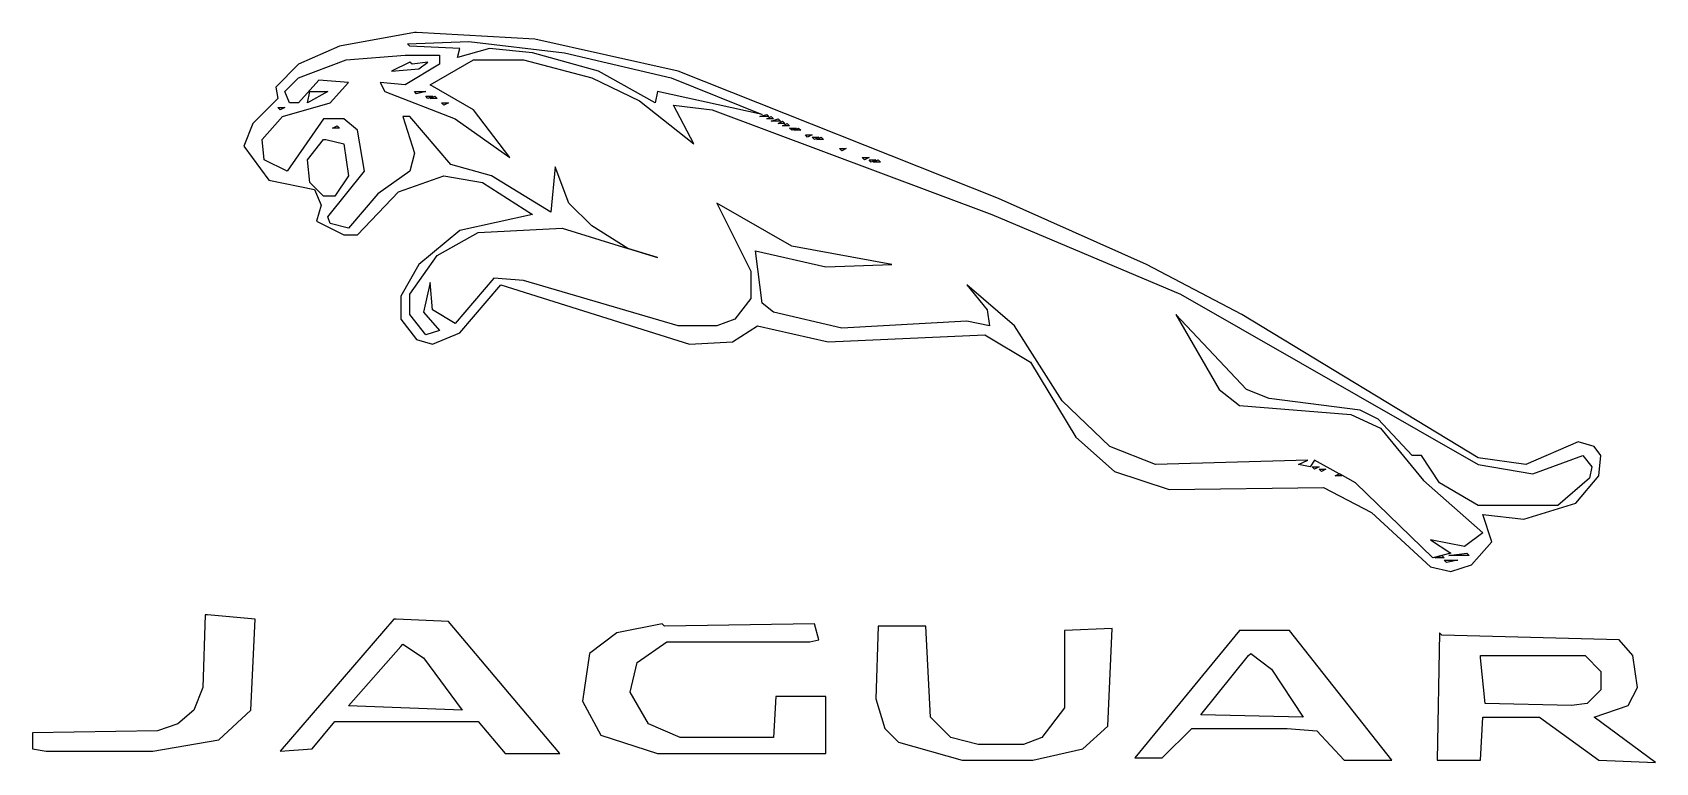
# Model space of a CAD drawing. Header units: metres. Extents: x 41 to 168, y 25 to 82.
import ezdxf

# ---------------------------------------------------------------- set-up
doc = ezdxf.new("R2010")
doc.units = ezdxf.units.M

msp = doc.modelspace()

# ---------------------------------------------------------------- linework, layer by layer
for p, q in [((71.0105, 81.7707), (65.1373, 80.7028)), ((71.1884, 81.7707), (71.0105, 81.7707)), ((80.4432, 81.2368), (71.1884, 81.7707)), ((65.1373, 80.7028), (61.9337, 79.279)), ((70.4765, 80.8808), (75.2819, 81.0588)), ((70.6545, 80.7028), (70.4765, 80.8808)), ((74.57, 80.5249), (70.6545, 80.7028)), ((76.8837, 80.5249), (74.392, 79.8129)), ((74.392, 79.8129), (74.57, 80.5249)), ((75.2819, 81.0588), (82.7569, 80.1689)), ((80.2652, 80.1689), (76.8837, 80.5249)), ((85.4265, 78.7451), (80.2652, 80.1689)), ((91.6557, 78.7451), (80.4432, 81.2368)), ((82.7569, 80.1689), (91.1218, 78.2112)), ((61.9337, 79.279), (60.1539, 77.4993)), ((61.9337, 78.2112), (65.6712, 79.635)), ((65.6712, 79.635), (70.2986, 79.9909)), ((70.6545, 79.4573), (69.2307, 78.7454)), ((69.2307, 78.7454), (71.3664, 78.9234)), ((70.2986, 79.9909), (72.9682, 79.9909)), ((72.9682, 79.279), (70.2986, 77.6772)), ((70.8325, 79.2793), (70.6545, 79.4573)), ((72.0783, 79.4573), (70.8325, 79.2793)), ((71.3664, 78.9234), (72.0783, 79.4573)), ((72.2563, 77.6772), (75.6379, 79.635)), ((72.9682, 79.9909), (72.9682, 79.279)), ((75.6379, 79.635), (79.5533, 79.635)), ((79.5533, 79.635), (84.8926, 78.2112)), ((60.8658, 77.1433), (61.9337, 78.2112)), ((63.5355, 78.0332), (61.9337, 76.2534)), ((65.8492, 77.8552), (63.5355, 78.0332)), ((64.4254, 76.2534), (65.8492, 77.8552)), ((70.2986, 77.6772), (68.3408, 77.8552)), ((68.3408, 77.8552), (68.6968, 77.1433)), ((75.6379, 75.7195), (72.2563, 77.6772)), ((84.8926, 78.2112), (88.6301, 76.4314)), ((89.876, 76.2534), (85.4265, 78.7451)), ((91.1218, 78.2112), (98.2408, 75.3635)), ((116.75, 68.7784), (91.6557, 78.7451)), ((60.3319, 76.6094), (58.3742, 74.6516)), ((60.1539, 77.4993), (60.3319, 76.6094)), ((60.6879, 75.1856), (64.4254, 76.2534)), ((61.2218, 76.2534), (60.8658, 77.1433)), ((61.9337, 76.2534), (61.2218, 76.2534)), ((64.2474, 77.1433), (62.6456, 76.2534)), ((62.6456, 76.2534), (62.8236, 77.1433)), ((62.8236, 77.1433), (64.2474, 77.1433)), ((68.6968, 77.1433), (74.2141, 75.0076)), ((71.0105, 77.1433), (71.9004, 77.1433)), ((71.1884, 76.9653), (71.0105, 77.1433)), ((71.9004, 77.1433), (71.1884, 76.9653)), ((71.9004, 76.7874), (72.4343, 76.7874)), ((72.0783, 76.6094), (71.9004, 76.7874)), ((72.4343, 76.7874), (72.0783, 76.6094)), ((72.2563, 76.6094), (72.6123, 76.7874)), ((72.7902, 76.6094), (72.2563, 76.6094)), ((72.6123, 76.7874), (72.7902, 76.6094)), ((73.1462, 76.2534), (73.6801, 76.2534)), ((73.3242, 76.0755), (73.1462, 76.2534)), ((73.6801, 76.2534), (73.3242, 76.0755)), ((88.6301, 76.4314), (92.9016, 73.0499)), ((90.0539, 77.1433), (89.876, 76.2534)), ((98.2408, 75.3635), (90.0539, 77.1433)), ((59.0861, 73.4058), (60.6879, 75.1856)), ((60.3319, 75.8975), (60.8658, 75.8975)), ((60.5099, 75.7195), (60.3319, 75.8975)), ((60.8658, 75.8975), (60.5099, 75.7195)), ((63.8914, 75.0076), (61.0438, 70.9141)), ((65.4932, 75.0076), (63.8914, 75.0076)), ((66.5611, 74.1177), (65.4932, 75.0076)), ((70.6545, 75.1856), (70.1206, 75.1856)), ((70.1206, 75.1856), (71.0105, 72.338)), ((73.8581, 71.4481), (70.6545, 75.1856)), ((74.2141, 75.0076), (78.4855, 71.982)), ((78.4855, 71.982), (75.6379, 75.7195)), ((92.9016, 73.0499), (91.2998, 76.0755)), ((91.2998, 76.0755), (94.3254, 75.7195)), ((94.3254, 75.7195), (116.216, 67.5326)), ((98.0629, 75.1856), (98.5968, 75.3635)), ((98.7748, 75.1856), (98.0629, 75.1856)), ((98.5968, 75.3635), (98.7748, 75.1856)), ((98.5968, 75.0076), (98.9527, 75.1856)), ((99.1307, 75.0076), (98.5968, 75.0076)), ((98.9527, 75.1856), (99.1307, 75.0076)), ((98.9527, 74.8296), (99.4867, 75.0076)), ((99.4867, 75.0076), (99.6647, 74.8296)), ((58.3742, 74.6516), (57.6623, 72.8719)), ((64.6033, 74.2957), (64.9593, 74.4737)), ((65.1373, 74.2957), (64.6033, 74.2957)), ((64.9593, 74.4737), (65.1373, 74.2957)), ((67.095, 70.9141), (66.5611, 74.1177)), ((99.6647, 74.8296), (98.9527, 74.8296)), ((99.4867, 74.6516), (99.8426, 74.8296)), ((100.021, 74.6516), (99.4867, 74.6516)), ((99.8426, 74.8296), (100.021, 74.6516)), ((99.8426, 74.4737), (100.199, 74.6516)), ((100.377, 74.4737), (99.8426, 74.4737)), ((100.199, 74.6516), (100.377, 74.4737)), ((100.377, 74.2957), (100.91, 74.2957)), ((100.555, 74.1177), (100.377, 74.2957)), ((100.91, 74.2957), (100.555, 74.1177)), ((100.733, 74.1177), (101.088, 74.2957)), ((101.266, 74.1177), (100.733, 74.1177)), ((101.088, 74.2957), (101.266, 74.1177)), ((101.622, 73.7618), (102.156, 73.7618)), ((101.8, 73.5838), (101.622, 73.7618)), ((102.156, 73.7618), (101.8, 73.5838)), ((57.6623, 72.8719), (59.62, 70.2022)), ((59.264, 71.804), (59.0861, 73.4058)), ((62.6456, 71.804), (63.8914, 73.4058)), ((63.8914, 73.4058), (64.0694, 73.4058)), ((64.0694, 73.4058), (65.4932, 73.0499)), ((65.4932, 73.0499), (65.8492, 70.5582)), ((102.156, 73.5838), (102.69, 73.5838)), ((102.334, 73.4058), (102.156, 73.5838)), ((102.69, 73.5838), (102.334, 73.4058)), ((102.512, 73.4058), (102.868, 73.5838)), ((103.046, 73.4058), (102.512, 73.4058)), ((102.868, 73.5838), (103.046, 73.4058)), ((104.292, 72.6939), (104.826, 72.6939)), ((104.47, 72.5159), (104.292, 72.6939)), ((104.826, 72.6939), (104.47, 72.5159)), ((61.0438, 70.9141), (59.264, 71.804)), ((62.8236, 70.0243), (62.6456, 71.804)), ((71.0105, 72.338), (70.6545, 70.9141)), ((77.0617, 70.5582), (73.8581, 71.4481)), ((82.045, 71.2701), (81.6891, 67.7106)), ((83.1129, 68.4225), (82.045, 71.2701)), ((106.072, 71.982), (106.606, 71.982)), ((106.25, 71.804), (106.072, 71.982)), ((106.606, 71.982), (106.25, 71.804)), ((106.606, 71.804), (107.14, 71.804)), ((106.784, 71.626), (106.606, 71.804)), ((107.14, 71.804), (106.784, 71.626)), ((106.962, 71.626), (107.318, 71.804)), ((107.496, 71.626), (106.962, 71.626)), ((107.318, 71.804), (107.496, 71.626)), ((59.62, 70.2022), (63.1795, 69.4903)), ((63.8914, 68.9564), (62.8236, 70.0243)), ((64.2474, 67.3546), (67.095, 70.9141)), ((65.8492, 70.5582), (64.7813, 68.9564)), ((70.6545, 70.9141), (68.1629, 69.1344)), ((69.7646, 69.3124), (73.3242, 70.5582)), ((73.3242, 70.5582), (76.3498, 70.0243)), ((76.3498, 70.0243), (80.2652, 67.5326)), ((81.6891, 67.7106), (77.0617, 70.5582)), ((63.1795, 69.4903), (63.7135, 68.2445)), ((64.7813, 68.9564), (63.8914, 68.9564)), ((68.1629, 69.1344), (65.8492, 66.4647)), ((66.5611, 65.9308), (69.7646, 69.3124)), ((128.319, 63.6171), (116.75, 68.7784)), ((63.7135, 68.2445), (63.3575, 66.9987)), ((64.4254, 66.8207), (64.2474, 67.3546)), ((80.2652, 67.5326), (74.57, 66.2868)), ((84.8926, 66.6427), (83.1129, 68.4225)), ((100.555, 65.0409), (94.6813, 68.4225)), ((94.6813, 68.4225), (97.351, 63.0832)), ((116.216, 67.5326), (130.988, 61.3034)), ((63.3575, 66.9987), (65.4932, 65.9308)), ((65.8492, 66.4647), (64.4254, 66.8207)), ((74.57, 66.2868), (71.3664, 63.6171)), ((72.7902, 64.329), (75.9938, 66.1088)), ((75.9938, 66.1088), (82.5789, 66.4647)), ((82.5789, 66.4647), (87.7268, 64.8713)), ((87.7268, 64.8713), (84.8926, 66.6427)), ((65.4932, 65.9308), (66.5611, 65.9308)), ((87.7268, 64.8717), (87.7402, 64.8633)), ((90.0539, 64.1514), (87.7268, 64.8717)), ((87.7402, 64.8633), (90.0539, 64.1514)), ((108.385, 63.6171), (100.555, 65.0409)), ((71.3664, 63.6171), (69.9426, 61.1254)), ((70.6545, 61.3034), (72.7902, 64.329)), ((98.2408, 60.5915), (97.7069, 64.685)), ((97.7069, 64.685), (103.224, 63.4391)), ((103.224, 63.4391), (108.385, 63.6171)), ((135.794, 59.7016), (128.319, 63.6171)), ((77.2396, 62.5493), (74.2141, 58.9897)), ((79.5533, 62.3713), (77.2396, 62.5493)), ((91.6557, 58.8118), (79.5533, 62.3713)), ((97.351, 63.0832), (97.351, 60.9475)), ((69.9426, 61.1254), (69.9426, 59.3457)), ((70.6545, 59.7016), (70.6545, 61.3034)), ((72.2563, 62.1933), (71.7224, 59.8796)), ((72.4343, 60.0576), (72.2563, 62.1933)), ((74.57, 58.2778), (77.7736, 62.0153)), ((77.7736, 62.0153), (92.5456, 57.3879)), ((117.996, 58.8118), (114.259, 62.0153)), ((114.259, 62.0153), (115.86, 60.0576)), ((130.988, 61.3034), (154.303, 47.9552)), ((71.7224, 59.8796), (72.9682, 58.4558)), ((74.2141, 58.9897), (72.4343, 60.0576)), ((97.351, 60.9475), (96.1051, 59.3457)), ((99.1307, 59.8796), (98.2408, 60.5915)), ((104.47, 58.6338), (99.1307, 59.8796)), ((115.86, 60.0576), (116.038, 58.8118)), ((69.9426, 59.3457), (71.1884, 57.7439)), ((71.9004, 58.0999), (70.6545, 59.7016)), ((72.9682, 58.4558), (71.9004, 58.0999)), ((94.6813, 58.8118), (91.6557, 58.8118)), ((96.1051, 59.3457), (94.6813, 58.8118)), ((95.9271, 57.5659), (97.8849, 58.8118)), ((97.8849, 58.8118), (103.402, 57.5659)), ((114.259, 59.1677), (104.47, 58.6338)), ((116.038, 58.8118), (114.259, 59.1677)), ((121.734, 52.9385), (117.996, 58.8118)), ((136.15, 53.8284), (130.633, 59.7016)), ((130.633, 59.7016), (134.014, 53.8284)), ((154.303, 48.4891), (135.794, 59.7016)), ((71.1884, 57.7439), (72.4343, 57.3879)), ((72.4343, 57.3879), (74.57, 58.2778)), ((92.5456, 57.3879), (95.9271, 57.5659)), ((103.402, 57.5659), (115.683, 58.0999)), ((115.683, 58.0999), (119.242, 55.9641)), ((119.242, 55.9641), (122.802, 50.0909)), ((134.014, 53.8284), (135.616, 52.5826)), ((137.93, 53.1165), (136.15, 53.8284)), ((125.471, 49.379), (121.734, 52.9385)), ((135.616, 52.5826), (144.337, 51.8707)), ((145.049, 52.2266), (137.93, 53.1165)), ((146.472, 51.5147), (145.049, 52.2266)), ((144.337, 51.8707), (146.65, 50.8028)), ((149.142, 48.6671), (146.472, 51.5147)), ((122.802, 50.0909), (125.827, 47.4213)), ((146.65, 50.8028), (150.032, 46.7094)), ((162.134, 49.735), (158.041, 47.9552)), ((163.38, 49.379), (162.134, 49.735)), ((129.031, 47.9552), (125.471, 49.379)), ((140.955, 48.3112), (129.031, 47.9552)), ((140.243, 47.9552), (140.955, 48.3112)), ((141.489, 48.3112), (141.133, 47.7772)), ((143.428, 47.2339), (141.489, 48.3112)), ((149.854, 48.6671), (149.142, 48.6671)), ((151.278, 46.5314), (149.854, 48.6671)), ((158.041, 47.9552), (154.303, 48.4891)), ((158.575, 47.2433), (162.49, 48.6671)), ((162.49, 48.6671), (163.202, 47.7772)), ((163.914, 48.6671), (163.38, 49.379)), ((163.736, 47.0653), (163.914, 48.6671)), ((125.827, 47.4213), (130.099, 45.9975)), ((141.133, 47.7772), (140.243, 47.9552)), ((141.311, 47.7772), (141.845, 47.7772)), ((141.489, 47.5993), (141.311, 47.7772)), ((141.845, 47.7772), (141.489, 47.5993)), ((141.845, 47.5993), (142.379, 47.5993)), ((142.023, 47.4213), (141.845, 47.5993)), ((142.379, 47.5993), (142.023, 47.4213)), ((143.091, 47.0653), (143.428, 47.2339)), ((143.625, 47.0653), (143.091, 47.0653)), ((143.447, 47.245), (143.428, 47.2357)), ((143.428, 47.2357), (143.491, 47.2005)), ((143.491, 47.2005), (143.447, 47.245)), ((144.693, 46.5314), (143.491, 47.1988)), ((143.491, 47.1988), (143.625, 47.0653)), ((154.303, 47.9552), (158.575, 47.2433)), ((161.956, 44.9296), (163.736, 47.0653)), ((163.202, 47.7772), (163.024, 46.8873)), ((130.099, 45.9975), (142.201, 46.1754)), ((142.201, 46.1754), (145.938, 44.2177)), ((150.744, 40.6582), (144.693, 46.5314)), ((150.032, 46.7094), (154.659, 42.6159)), ((154.303, 44.7516), (151.278, 46.5314)), ((163.024, 46.8873), (160.533, 44.7516)), ((160.533, 44.7516), (154.303, 44.7516)), ((157.863, 43.6838), (161.956, 44.9296)), ((145.938, 44.2177), (150.566, 39.9463)), ((155.371, 41.904), (154.659, 44.0397)), ((154.659, 44.0397), (157.863, 43.6838)), ((153.236, 41.5481), (150.566, 42.082)), ((150.566, 42.082), (152.168, 41.0141)), ((154.659, 42.6159), (153.236, 41.5481)), ((152.168, 41.0141), (150.744, 40.6582)), ((150.922, 40.6582), (151.456, 40.8362)), ((151.456, 40.8362), (151.634, 40.6582)), ((151.99, 40.8362), (153.413, 41.0141)), ((153.591, 40.8362), (151.99, 40.8362)), ((153.413, 41.0141), (153.591, 40.8362)), ((153.769, 40.1243), (155.371, 41.904)), ((150.566, 39.9463), (152.168, 39.5903)), ((151.634, 40.6582), (150.922, 40.6582)), ((151.634, 40.4802), (152.702, 40.4802)), ((151.812, 40.3022), (151.634, 40.4802)), ((152.702, 40.4802), (151.812, 40.3022)), ((152.168, 39.5903), (153.769, 40.1243)), ((54.6367, 36.2118), (54.4587, 30.5166)), ((54.8146, 36.2118), (54.6367, 36.2118)), ((58.5521, 35.8559), (54.8146, 36.2118)), ((58.1962, 28.7368), (58.5521, 35.8559)), ((69.4087, 35.8548), (60.5099, 25.5322)), ((69.5867, 35.8548), (69.4087, 35.8548)), ((73.6801, 35.6768), (69.5867, 35.8548)), ((82.401, 25.3542), (73.6801, 35.6768)), ((86.8504, 34.7862), (84.7146, 33.1844)), ((90.4099, 35.4981), (86.8504, 34.7862)), ((90.5879, 35.3202), (90.4099, 35.4981)), ((102.334, 35.4981), (90.5879, 35.3202)), ((102.69, 34.2523), (102.334, 35.4981)), ((107.318, 35.321), (107.14, 29.6257)), ((111.055, 35.321), (107.318, 35.321)), ((111.411, 28.2019), (111.055, 35.321)), ((125.649, 35.143), (121.912, 34.965)), ((121.912, 34.965), (121.912, 28.9138)), ((125.293, 27.49), (125.649, 35.143)), ((135.616, 34.9643), (127.429, 24.9977)), ((139.531, 34.9643), (135.616, 34.9643)), ((147.54, 24.8197), (139.531, 34.9643)), ((151.278, 34.7878), (151.1, 24.8211)), ((151.456, 34.6098), (151.278, 34.7878)), ((165.338, 34.2539), (151.456, 34.6098)), ((65.8492, 29.0917), (69.9426, 33.7191)), ((69.9426, 33.7191), (70.1206, 33.897)), ((70.1206, 33.897), (71.7224, 32.8292)), ((84.7146, 33.1844), (84.1807, 29.4469)), ((88.4521, 32.4725), (90.7658, 34.0743)), ((90.7658, 34.0743), (101.978, 34.0743)), ((101.978, 34.0743), (102.69, 34.2523)), ((136.328, 33.0066), (136.506, 33.1846)), ((136.506, 33.1846), (138.108, 31.9387)), ((166.406, 33.008), (165.338, 34.2539)), ((71.7224, 32.8292), (74.748, 28.7357)), ((87.9182, 30.1588), (88.4521, 32.4725)), ((132.59, 28.3792), (136.328, 33.0066)), ((138.108, 31.9387), (140.599, 28.2012)), ((154.481, 32.8301), (154.481, 33.008)), ((154.481, 33.008), (162.668, 33.008)), ((154.837, 29.2705), (154.481, 32.8301)), ((162.668, 33.008), (163.914, 31.7622)), ((166.762, 30.5164), (166.406, 33.008)), ((54.4587, 30.5166), (53.7468, 28.7368)), ((163.914, 31.7622), (163.914, 30.3384)), ((166.05, 29.0926), (166.762, 30.5164)), ((84.1807, 29.4469), (85.6045, 26.7773)), ((89.342, 27.6672), (87.9182, 30.1588)), ((99.3087, 29.8029), (99.1307, 26.5993)), ((103.224, 29.8029), (99.3087, 29.8029)), ((103.224, 25.3535), (103.224, 29.8029)), ((107.14, 29.6257), (107.852, 27.312)), ((161.6, 29.0926), (154.837, 29.2705)), ((162.846, 29.2705), (161.6, 29.0926)), ((163.914, 30.3384), (162.846, 29.2705)), ((53.7468, 28.7368), (52.5009, 27.6689)), ((55.7045, 26.4231), (58.1962, 28.7368)), ((74.748, 28.7357), (65.8492, 29.0917)), ((113.013, 26.6001), (111.411, 28.2019)), ((121.912, 28.9138), (120.132, 26.6001)), ((140.599, 28.2012), (132.59, 28.3792)), ((154.481, 24.8211), (154.659, 28.2027)), ((154.659, 28.2027), (159.109, 28.2027)), ((159.109, 28.2027), (163.736, 24.8211)), ((163.38, 28.2027), (166.05, 29.0926)), ((168.186, 24.6432), (163.38, 28.2027)), ((50.8992, 27.135), (41.1105, 26.957)), ((41.1105, 26.957), (41.1105, 25.7112)), ((52.5009, 27.6689), (50.8992, 27.135)), ((63.0015, 25.7101), (64.7813, 27.8459)), ((64.7813, 27.8459), (75.9938, 27.8459)), ((75.9938, 27.8459), (78.1295, 25.3542)), ((85.6045, 26.7773), (90.0539, 25.3535)), ((91.8337, 26.5993), (89.342, 27.6672)), ((107.852, 27.312), (108.919, 26.2442)), ((123.335, 25.7103), (125.293, 27.49)), ((129.565, 24.9977), (131.878, 27.3113)), ((131.878, 27.3113), (139.353, 27.3113)), ((139.353, 27.3113), (141.667, 27.1334)), ((141.667, 27.1334), (143.803, 24.8197)), ((41.1105, 25.7112), (42.1783, 25.5332)), ((42.1783, 25.5332), (50.5432, 25.5332)), ((50.5432, 25.5332), (55.7045, 26.4231)), ((60.5099, 25.5322), (63.0015, 25.7101)), ((99.1307, 26.5993), (91.8337, 26.5993)), ((108.919, 26.2442), (113.903, 24.8204)), ((115.149, 26.0662), (113.013, 26.6001)), ((118.708, 26.0662), (115.149, 26.0662)), ((120.132, 26.6001), (118.708, 26.0662)), ((119.42, 24.8204), (123.335, 25.7103)), ((78.1295, 25.3542), (82.401, 25.3542)), ((90.0539, 25.3535), (103.224, 25.3535)), ((113.903, 24.8204), (119.42, 24.8204)), ((127.429, 24.9977), (129.565, 24.9977)), ((143.803, 24.8197), (147.54, 24.8197)), ((151.1, 24.8211), (154.481, 24.8211)), ((163.736, 24.8211), (168.186, 24.6432))]:
    msp.add_line(p, q)

doc.saveas('drawing.dxf')
